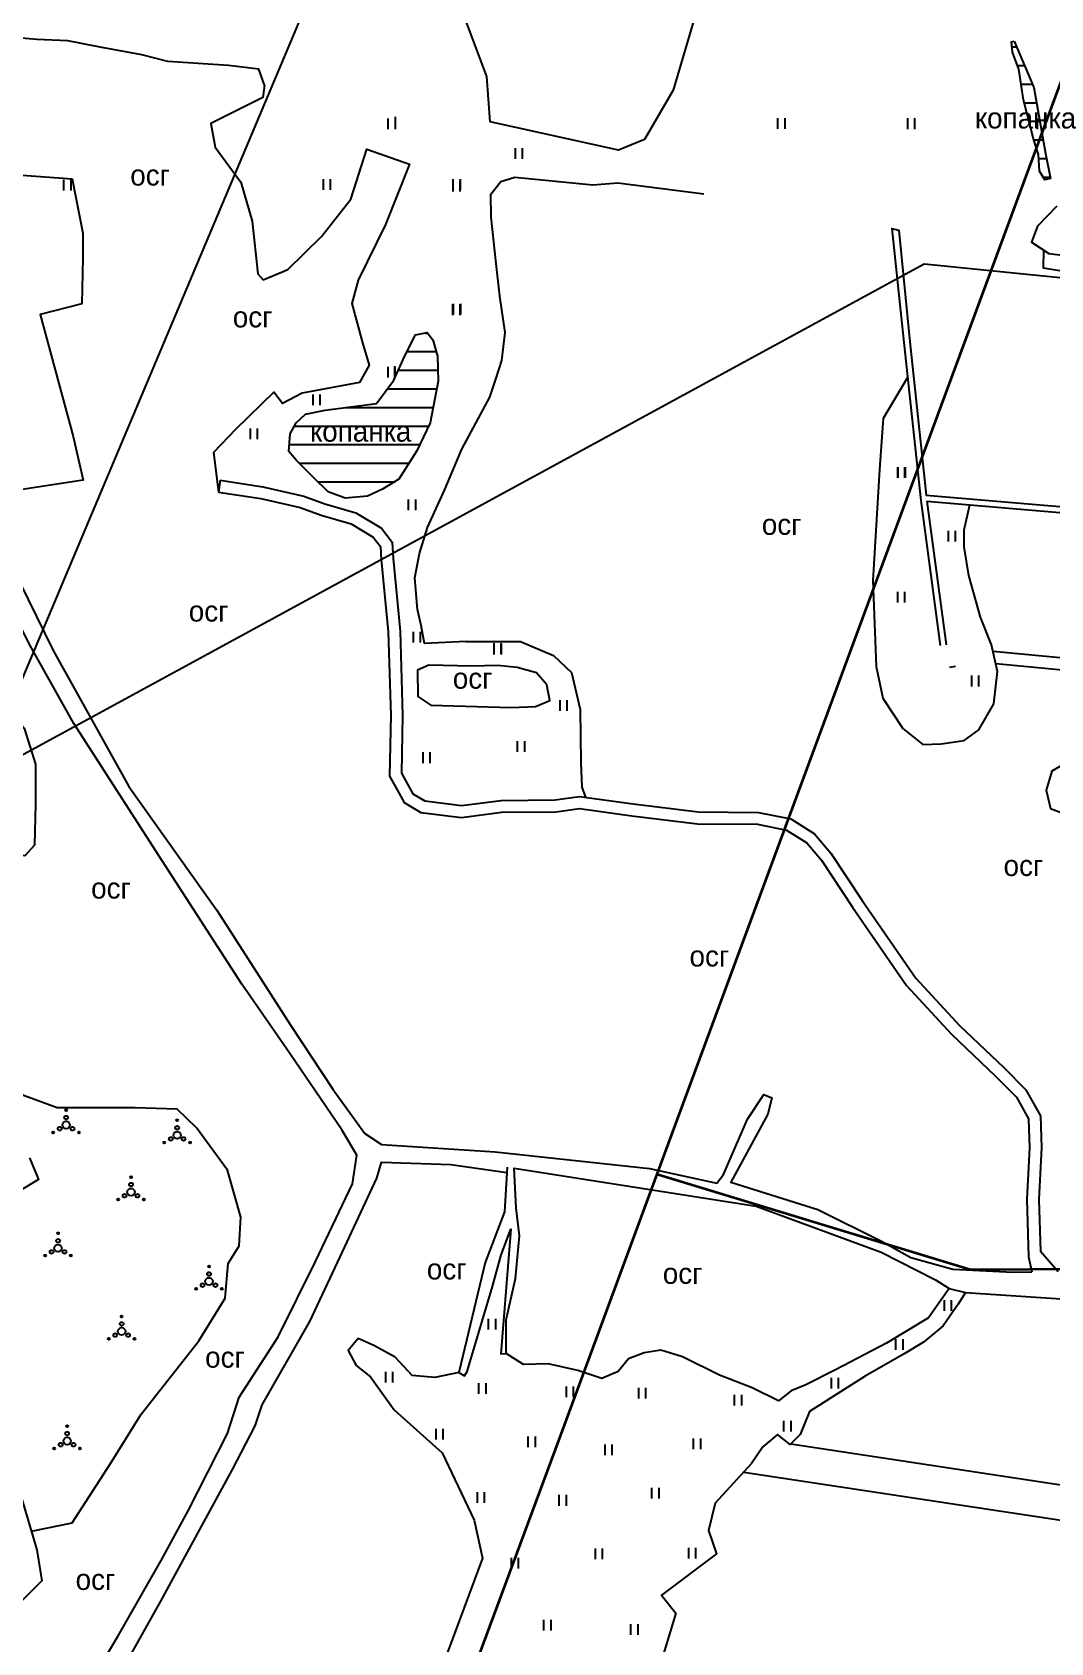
# Model space of a CAD drawing. Header units: millimetres. Extents: x 1378883 to 1389511, y 5662980 to 5673292.
# Drawn here: x 1384761 to 1385104, y 5669166 to 5669707 of the extents above; entities that cross this region are included whole.
import ezdxf

# ---------------------------------------------------------------- set-up
doc = ezdxf.new("R2010")
doc.units = ezdxf.units.MM
doc.layers.add('_5Інше', color=252, linetype='Continuous', lineweight=25)
for name, color, linetype in [('вулиці', 7, 'Continuous'), ('КартаСкан', 252, 'Continuous'), ('район', 6, 'Continuous')]:
    doc.layers.add(name, color=color, linetype=linetype)
picture_1 = doc.add_image_def('image1.tif', size_in_pixel=(29607, 29619))

# ---------------------------------------------------------------- blocks, each defined once
blk = doc.blocks.new('ТуріяПрибер')
at = {"layer": '_5Інше', "color": 160}
blk.add_lwpolyline([(47127, 26627), (47198, 27064), (47524, 27366), (47631, 27206), (47810, 27266), (47842, 27342), (47995, 27705)], dxfattribs=at)
blk = doc.blocks.new('ТуріяВодоох')
at = {"layer": '_5Інше', "color": 140}
blk.add_lwpolyline([(48682, 27510), (48729, 27348), (48132, 27408), (47610, 27124), (47504, 26544), (47282, 26450), (47208, 26336), (47222, 26234), (47363, 26200), (47363, 26078), (47280, 26086), (47240, 25798), (47150, 25804)], dxfattribs=at)

msp = doc.modelspace()

# ---------------------------------------------------------------- hatches: boundary and pattern name
at = {"layer": 'вулиці'}
h = msp.add_hatch(dxfattribs=at)
h.set_pattern_fill('LINE', scale=50, style=0)
h.set_pattern_definition([(0, (1336932.8264, 5642246.194), (0, 6.25), [])])
h.paths.add_polyline_path([(1385101.81, 5669666.67), (1385097.85, 5669688.84), (1385091.19, 5669704.35), (1385090.33, 5669704.2), (1385090.72, 5669700.7), (1385092.77, 5669695.01), (1385094.36, 5669684.72), (1385097.69, 5669671.58), (1385099.43, 5669666.35), (1385099.75, 5669660.65), (1385101.49, 5669657.8), (1385103.39, 5669658.28)])
h = msp.add_hatch(dxfattribs=at)
h.set_pattern_fill('LINE', scale=50, style=0)
h.set_pattern_definition([(0, (1336914.5845, 5642237.546), (0, 6.25), [])])
h.paths.add_polyline_path([(1384890.36, 5669566.67), (1384894.9, 5669576.16), (1384897.59, 5669590.17), (1384897.31, 5669598.52), (1384895.75, 5669604.04), (1384893.91, 5669606.45), (1384889.94, 5669605.74), (1384886.4, 5669598.66), (1384882.71, 5669590.45), (1384876.9, 5669582.67), (1384859.61, 5669580.4), (1384852.95, 5669578.99), (1384849.84, 5669576.16), (1384847.85, 5669572.47), (1384847.43, 5669566.53), (1384849.98, 5669563.42), (1384855.65, 5669557.75), (1384860.61, 5669552.94), (1384866.27, 5669550.82), (1384873.78, 5669551.52), (1384878.89, 5669553.79), (1384884.41, 5669557.19)])

# ---------------------------------------------------------------- linework, layer by layer
at = {"layer": 'вулиці', "color": 7}
for p, q in [((1384880.81, 5669674.84), (1384880.81, 5669678.44)), ((1384883.21, 5669674.84), (1384883.21, 5669678.44)), ((1384883.21, 5669674.84), (1384883.21, 5669678.44)), ((1384883.23, 5669675.34), (1384883.23, 5669678.94)), ((1385011.82, 5669674.89), (1385011.82, 5669678.49)), ((1385014.22, 5669674.89), (1385014.22, 5669678.49)), ((1385055.45, 5669674.78), (1385055.45, 5669678.38)), ((1385055.46, 5669674.89), (1385055.46, 5669678.49)), ((1385057.85, 5669674.78), (1385057.85, 5669678.38)), ((1385057.86, 5669674.89), (1385057.86, 5669678.49)), ((1385099.09, 5669674.78), (1385099.09, 5669678.38)), ((1385101.49, 5669674.78), (1385101.49, 5669678.38)), ((1384923.59, 5669664.8), (1384923.59, 5669668.4)), ((1384923.59, 5669664.8), (1384923.59, 5669668.4)), ((1384925.99, 5669664.8), (1384925.99, 5669668.4)), ((1384925.99, 5669664.8), (1384925.99, 5669668.4)), ((1384771.76, 5669654.18), (1384771.76, 5669657.78)), ((1384774.16, 5669654.18), (1384774.16, 5669657.78)), ((1384859.01, 5669654.38), (1384859.01, 5669657.98)), ((1384861.41, 5669654.38), (1384861.41, 5669657.98)), ((1384902.62, 5669653.88), (1384902.62, 5669657.48)), ((1384902.62, 5669653.88), (1384902.62, 5669657.48)), ((1384902.65, 5669654.38), (1384902.65, 5669657.98)), ((1384905.02, 5669653.88), (1384905.02, 5669657.48)), ((1384905.02, 5669653.88), (1384905.02, 5669657.48)), ((1384905.05, 5669654.38), (1384905.05, 5669657.98)), ((1384902.57, 5669612.36), (1384902.57, 5669615.96)), ((1384902.75, 5669612.49), (1384902.75, 5669616.09)), ((1384902.75, 5669612.49), (1384902.75, 5669616.09)), ((1384904.97, 5669612.36), (1384904.97, 5669615.96)), ((1384905.15, 5669612.49), (1384905.15, 5669616.09)), ((1384905.15, 5669612.49), (1384905.15, 5669616.09)), ((1384880.76, 5669591.4), (1384880.76, 5669595)), ((1384882.99, 5669591.56), (1384882.99, 5669595.16)), ((1384883.16, 5669591.4), (1384883.16, 5669595)), ((1384855.52, 5669582.07), (1384855.52, 5669585.67)), ((1384855.52, 5669582.07), (1384855.52, 5669585.67)), ((1384857.92, 5669582.07), (1384857.92, 5669585.67)), ((1384857.92, 5669582.07), (1384857.92, 5669585.67)), ((1384834.5, 5669570.61), (1384834.5, 5669574.21)), ((1384834.5, 5669570.61), (1384834.5, 5669574.21)), ((1384836.9, 5669570.61), (1384836.9, 5669574.21)), ((1384836.9, 5669570.61), (1384836.9, 5669574.21)), ((1385052.09, 5669557.67), (1385052.09, 5669561.27)), ((1385052.26, 5669557.63), (1385052.26, 5669561.23)), ((1385054.49, 5669557.67), (1385054.49, 5669561.27)), ((1385054.66, 5669557.63), (1385054.66, 5669561.23)), ((1384887.64, 5669546.74), (1384887.64, 5669550.34)), ((1384887.64, 5669546.74), (1384887.64, 5669550.34)), ((1384890.04, 5669546.74), (1384890.04, 5669550.34)), ((1384890.04, 5669546.74), (1384890.04, 5669550.34)), ((1385069.12, 5669536.21), (1385069.12, 5669539.81)), ((1385071.52, 5669536.21), (1385071.52, 5669539.81)), ((1385052.09, 5669515.76), (1385052.09, 5669519.36)), ((1385052.09, 5669515.76), (1385052.09, 5669519.36)), ((1385054.49, 5669515.76), (1385054.49, 5669519.36)), ((1385054.49, 5669515.76), (1385054.49, 5669519.36)), ((1384889.29, 5669502.35), (1384889.29, 5669505.95)), ((1384889.29, 5669502.35), (1384889.29, 5669505.95)), ((1384891.69, 5669502.35), (1384891.69, 5669505.95)), ((1384891.69, 5669502.35), (1384891.69, 5669505.95)), ((1384916.38, 5669498.51), (1384916.38, 5669502.11)), ((1384916.45, 5669498.27), (1384916.45, 5669501.87)), ((1384918.78, 5669498.51), (1384918.78, 5669502.11)), ((1384918.85, 5669498.27), (1384918.85, 5669501.87)), ((1385076.99, 5669487.58), (1385076.99, 5669491.18)), ((1385079.39, 5669487.58), (1385079.39, 5669491.18)), ((1384938.55, 5669479.33), (1384938.55, 5669482.93)), ((1384940.95, 5669479.33), (1384940.95, 5669482.93)), ((1384940.95, 5669479.33), (1384940.95, 5669482.93)), ((1384924.29, 5669465.59), (1384924.29, 5669469.19)), ((1384926.69, 5669465.59), (1384926.69, 5669469.19)), ((1384892.49, 5669461.82), (1384892.49, 5669465.42)), ((1384892.49, 5669461.82), (1384892.49, 5669465.42)), ((1384894.89, 5669461.82), (1384894.89, 5669465.42)), ((1384894.89, 5669461.82), (1384894.89, 5669465.42)), ((1385067.8, 5669277.75), (1385067.8, 5669281.35)), ((1385070.2, 5669277.75), (1385070.2, 5669281.35)), ((1384914.53, 5669271.49), (1384914.53, 5669275.09)), ((1384916.93, 5669271.49), (1384916.93, 5669275.09)), ((1385051.46, 5669264.65), (1385051.46, 5669268.25)), ((1385053.86, 5669264.65), (1385053.86, 5669268.25)), ((1384879.98, 5669253.69), (1384879.98, 5669257.29)), ((1384882.38, 5669253.69), (1384882.38, 5669257.29)), ((1385029.81, 5669251.6), (1385029.81, 5669255.2)), ((1385032.21, 5669251.6), (1385032.21, 5669255.2)), ((1384911.28, 5669249.83), (1384911.28, 5669253.43)), ((1384913.68, 5669249.83), (1384913.68, 5669253.43)), ((1384940.71, 5669248.74), (1384940.71, 5669252.34)), ((1384943.11, 5669248.74), (1384943.11, 5669252.34)), ((1384965.04, 5669248.28), (1384965.04, 5669251.88)), ((1384967.44, 5669248.28), (1384967.44, 5669251.88)), ((1384997.26, 5669245.96), (1384997.26, 5669249.56)), ((1384999.66, 5669245.96), (1384999.66, 5669249.56)), ((1385013.84, 5669237.14), (1385013.84, 5669240.74)), ((1385016.24, 5669237.14), (1385016.24, 5669240.74)), ((1384896.87, 5669234.5), (1384896.87, 5669238.1)), ((1384899.27, 5669234.5), (1384899.27, 5669238.1)), ((1384927.86, 5669231.87), (1384927.86, 5669235.47)), ((1384930.26, 5669231.87), (1384930.26, 5669235.47)), ((1384983.47, 5669231.25), (1384983.47, 5669234.85)), ((1384985.87, 5669231.25), (1384985.87, 5669234.85)), ((1384953.73, 5669229.24), (1384953.73, 5669232.84)), ((1384956.13, 5669229.24), (1384956.13, 5669232.84)), ((1384910.76, 5669213.23), (1384910.76, 5669216.83)), ((1384913.16, 5669213.23), (1384913.16, 5669216.83)), ((1384969.45, 5669214.69), (1384969.45, 5669218.29)), ((1384971.85, 5669214.69), (1384971.85, 5669218.29)), ((1384938.28, 5669212.26), (1384938.28, 5669215.86)), ((1384940.68, 5669212.26), (1384940.68, 5669215.86)), ((1384950.45, 5669194.26), (1384950.45, 5669197.86)), ((1384952.85, 5669194.26), (1384952.85, 5669197.86)), ((1384981.86, 5669194.5), (1384981.86, 5669198.1)), ((1384984.26, 5669194.5), (1384984.26, 5669198.1)), ((1384922.21, 5669191.1), (1384922.21, 5669194.7)), ((1384924.61, 5669191.1), (1384924.61, 5669194.7)), ((1384933.15, 5669170.3), (1384933.15, 5669173.9)), ((1384935.55, 5669170.3), (1384935.55, 5669173.9)), ((1384962.37, 5669168.84), (1384962.37, 5669172.44)), ((1384964.77, 5669168.84), (1384964.77, 5669172.44))]:
    msp.add_line(p, q, dxfattribs=at)
for points in [[(1384910.44, 5669763.44), (1384994.92, 5669748.26), (1384995.62, 5669734.49), (1384989.61, 5669732.02), (1384976.54, 5669687.88), (1384966.99, 5669671.29), (1384958.16, 5669667.76), (1384915.04, 5669677.29), (1384913.98, 5669692.47), (1384907.26, 5669710.48), (1384903.02, 5669723.9), (1384901.96, 5669735.19), (1384910.44, 5669763.44)], [(1384839.15, 5669689.55), (1384837.33, 5669695), (1384827.11, 5669696.26), (1384806.67, 5669697.52), (1384797.99, 5669699.76), (1384783.99, 5669702.41), (1384773.07, 5669704.51), (1384762.64, 5669704.93), (1384753.82, 5669705.77), (1384733.66, 5669689.4), (1384728.62, 5669661.43), (1384774.58, 5669658.15), (1384778.08, 5669639.83), (1384778.08, 5669631.58), (1384777.76, 5669616.07), (1384763.81, 5669612.59), (1384774.9, 5669571.58), (1384778.2, 5669556.85), (1384754.87, 5669553.33), (1384743.49, 5669549.87)], [(1385091.19, 5669704.35), (1385097.85, 5669688.84), (1385101.81, 5669666.67), (1385103.39, 5669658.28), (1385101.49, 5669657.8), (1385099.75, 5669660.65), (1385099.43, 5669666.35), (1385097.69, 5669671.58), (1385094.36, 5669684.72), (1385092.77, 5669695.01), (1385090.72, 5669700.7), (1385090.33, 5669704.2), (1385091.19, 5669704.35)], [(1384839.15, 5669689.55), (1384838.6, 5669685.47), (1384821.2, 5669676.69), (1384822.64, 5669668.81), (1384831.24, 5669656.99), (1384835.01, 5669643.91), (1384836.98, 5669626.17), (1384838.78, 5669624.2), (1384847.03, 5669627.61), (1384858.32, 5669638.71), (1384868.19, 5669651.25), (1384873.57, 5669668.09), (1384887.92, 5669663.08), (1384879.85, 5669642.83), (1384870.7, 5669624.12), (1384868.55, 5669616.24), (1384872.14, 5669602.98), (1384874.34, 5669595.56), (1384871.11, 5669589.64), (1384851.87, 5669586.14), (1384845.21, 5669582.63), (1384842.34, 5669586.39), (1384829.43, 5669573.85), (1384822.07, 5669566.15), (1384823.72, 5669552.88)], [(1384907.02, 5669502.63), (1384892.94, 5669502.01), (1384891.86, 5669508.03), (1384890.69, 5669513.43), (1384889.7, 5669524.01), (1384891.32, 5669532.19), (1384894.02, 5669541), (1384899.78, 5669553.72), (1384905.54, 5669567.3), (1384914.9, 5669584.8), (1384916.97, 5669590.82), (1384919.04, 5669597.12), (1384920.12, 5669606.46), (1384918.32, 5669618.66), (1384917.06, 5669629.63), (1384915.35, 5669645.23), (1384915.26, 5669652.96), (1384918.68, 5669657.28), (1384923.36, 5669658.63), (1384949.55, 5669656.11), (1384958.02, 5669656.79), (1384986.95, 5669653.06)], [(1385105.53, 5669648.93), (1385099.03, 5669642.21), (1385097.01, 5669636.84), (1385102.93, 5669633.03), (1385160.49, 5669625.93)], [(1384777.64, 5669147.79), (1384790.04, 5669168.49), (1384804.5, 5669193.87), (1384813.51, 5669210.5), (1384826.76, 5669236.47), (1384830.69, 5669248.77), (1384843.77, 5669268.96), (1384856.34, 5669294.32), (1384868.77, 5669320.36), (1384870.29, 5669330.04), (1384865.2, 5669338.52), (1384847.68, 5669364.24), (1384831.54, 5669387.49), (1384804.84, 5669429), (1384775.08, 5669475.1), (1384759.96, 5669502.09), (1384741.08, 5669540.38), (1384721.53, 5669575.41), (1384715.89, 5669584.3), (1384700.79, 5669624.37), (1384691.95, 5669640.16), (1384687.37, 5669642.87)], [(1385050.15, 5669641.48), (1385050.15, 5669641.48), (1385054.12, 5669603.13), (1385059.8, 5669549.98)], [(1385050.15, 5669641.48), (1385052.45, 5669640.92), (1385056.11, 5669603.33), (1385061.61, 5669551.83), (1385179.04, 5669541.85), (1385240.22, 5669537.3)], [(1385230.96, 5669606.66), (1385101.05, 5669628.12), (1385101.2, 5669634.14)], [(1384849.84, 5669576.16), (1384852.95, 5669578.99), (1384859.61, 5669580.4), (1384876.9, 5669582.67), (1384882.71, 5669590.45), (1384886.4, 5669598.66), (1384889.94, 5669605.74), (1384893.91, 5669606.45), (1384895.75, 5669604.04), (1384897.31, 5669598.52), (1384897.59, 5669590.17), (1384894.9, 5669576.16), (1384890.36, 5669566.67), (1384884.41, 5669557.19), (1384878.89, 5669553.79), (1384873.78, 5669551.52), (1384866.27, 5669550.82), (1384860.61, 5669552.94), (1384855.65, 5669557.75), (1384849.98, 5669563.42), (1384847.43, 5669566.53), (1384847.85, 5669572.47), (1384849.84, 5669576.16)], [(1385055.38, 5669591.36), (1385047.15, 5669577.58), (1385045.99, 5669560.42), (1385043.68, 5669523.14), (1385044.78, 5669494.24), (1385047.1, 5669483.58), (1385053.83, 5669473.38), (1385060.55, 5669468.06), (1385066.7, 5669468.29), (1385074.47, 5669469.33), (1385079.34, 5669472.92), (1385084.44, 5669481.73), (1385085.6, 5669492.62), (1385083.63, 5669501.54), (1385079.92, 5669510.8), (1385075.97, 5669524.88), (1385074.46, 5669534.5), (1385074.46, 5669540.17), (1385076.31, 5669548.58)], [(1384823.72, 5669552.88), (1384837.92, 5669550.75), (1384851.23, 5669547.69), (1384858.28, 5669545.09), (1384868.34, 5669542.2), (1384875.79, 5669537.75), (1384878.18, 5669534.58), (1384878.46, 5669530.23), (1384880.79, 5669505.92), (1384881.62, 5669477.85), (1384881.27, 5669457.41), (1384883.78, 5669452.82), (1384886.15, 5669448.51), (1384891.81, 5669445.21), (1384905.45, 5669443.55), (1384919.04, 5669445.25), (1384937.24, 5669445.42), (1384945.1, 5669446.54), (1384962.64, 5669444.08), (1384984.73, 5669441.39), (1385004.9, 5669441.22), (1385014.64, 5669439.28), (1385021.49, 5669435), (1385026.43, 5669429.17), (1385036.85, 5669413.42), (1385055.03, 5669387.02), (1385070.14, 5669370.74), (1385084.9, 5669356.6), (1385091.98, 5669349.53), (1385096.06, 5669342.22), (1385096.36, 5669332.53), (1385095.53, 5669315.22), (1385096.09, 5669295.91), (1385097.16, 5669290.83)], [(1384824.31, 5669556.83), (1384838.66, 5669554.68), (1384852.37, 5669551.54), (1384859.53, 5669548.9), (1384869.94, 5669545.9), (1384878.52, 5669540.79), (1384882.09, 5669536.03), (1384882.45, 5669530.55), (1384884.78, 5669506.17), (1384885.62, 5669477.88), (1384885.28, 5669458.4), (1384887.28, 5669454.74), (1384889.12, 5669451.41), (1384893.11, 5669449.08), (1384905.44, 5669447.58), (1384918.77, 5669449.25), (1384936.93, 5669449.42), (1384945.1, 5669450.58), (1384963.16, 5669448.05), (1384984.99, 5669445.39), (1385005.31, 5669445.22), (1385016.14, 5669443.06), (1385024.14, 5669438.06), (1385029.64, 5669431.57), (1385040.17, 5669415.66), (1385058.16, 5669389.52), (1385072.99, 5669373.55), (1385087.7, 5669359.46), (1385095.2, 5669351.97), (1385100.03, 5669343.31), (1385100.36, 5669332.5), (1385099.53, 5669315.19), (1385100.04, 5669297.75), (1385105.97, 5669290.99)], [(1384742.99, 5669550.87), (1384768.19, 5669499.63), (1384793.62, 5669453.9), (1384823.14, 5669412.39), (1384847.88, 5669373.96), (1384862.23, 5669352.23), (1384872.97, 5669337.33), (1384878.55, 5669333.59), (1384916.8, 5669331.21), (1384968.65, 5669325.55), (1384991.22, 5669320.67), (1384993.56, 5669323.52), (1385001.63, 5669342.19), (1385007.11, 5669350.38), (1385009.76, 5669349.26), (1385008.43, 5669343.87), (1384995.92, 5669320.97), (1385025.23, 5669311.8), (1385046.66, 5669301.19), (1385056.45, 5669295.61), (1385070.56, 5669291.74), (1385090.78, 5669290.72), (1385097.16, 5669290.83)], [(1385059.8, 5669549.98), (1385066.38, 5669501.29)], [(1385061.84, 5669549.81), (1385178.88, 5669539.86), (1385240.08, 5669535.3)], [(1385061.84, 5669549.81), (1385068.36, 5669501.56)], [(1384907.02, 5669502.63), (1384925.27, 5669502.63), (1384936.39, 5669497.99), (1384942.36, 5669492.19), (1384945.35, 5669479.76), (1384945.52, 5669461.86), (1384945.85, 5669453.74), (1384947.17, 5669450.29)], [(1385084.11, 5669499.35), (1385109.01, 5669497.02), (1385128.67, 5669495.23), (1385157, 5669488.91), (1385197.77, 5669478.71), (1385240.53, 5669471.16), (1385250.84, 5669468.27), (1385259.23, 5669464.98), (1385268.62, 5669462.07), (1385279.07, 5669461.66), (1385289.66, 5669460.15), (1385298.46, 5669457.26), (1385316.39, 5669445.25), (1385333.03, 5669435.77), (1385345.13, 5669431.93), (1385357.64, 5669425.47), (1385368.64, 5669423), (1385396.28, 5669415.68), (1385431.2, 5669411.87)], [(1384917.48, 5669494.6), (1384908.93, 5669494.39), (1384894.44, 5669494.7), (1384890.68, 5669493.03), (1384890.77, 5669484.15), (1384895.17, 5669481.27), (1384906.75, 5669480.96), (1384922.18, 5669480.43), (1384930.31, 5669480.85), (1384935.1, 5669482.83), (1384934.17, 5669488.14), (1384930.62, 5669492.1), (1384924.16, 5669493.97), (1384917.48, 5669494.6)], [(1385069.46, 5669494.07), (1385071.45, 5669494.34)], [(1385085.02, 5669495.25), (1385108.64, 5669493.03), (1385128.05, 5669491.27), (1385156.07, 5669485.02), (1385196.93, 5669474.8), (1385239.64, 5669467.25), (1385249.57, 5669464.48), (1385257.9, 5669461.2), (1385267.94, 5669458.1), (1385278.71, 5669457.67), (1385288.75, 5669456.24), (1385296.69, 5669453.64), (1385314.28, 5669441.85), (1385331.41, 5669432.09), (1385343.59, 5669428.22), (1385356.26, 5669421.68), (1385367.59, 5669419.13), (1385396.8, 5669410.69), (1385419.03, 5669406.69)], [(1384749.01, 5669479.95), (1384752.45, 5669480.64), (1384758.36, 5669473.5), (1384762.21, 5669461.42), (1384762.21, 5669447.96), (1384761.93, 5669434.23), (1384758.63, 5669430.66), (1384752.72, 5669431.07), (1384745.85, 5669438.21), (1384742.27, 5669444.53), (1384740.76, 5669450.29), (1384740.9, 5669453.45), (1384744.2, 5669458.12), (1384746.4, 5669462.1), (1384746.26, 5669467.46), (1384746.12, 5669475.42), (1384749.01, 5669479.95)], [(1385108.75, 5669461.83), (1385103.88, 5669459.03), (1385101.96, 5669452.68), (1385103.43, 5669446.49), (1385109.93, 5669444.12), (1385144.35, 5669438.96), (1385170.94, 5669435.71), (1385195.66, 5669431.57), (1385211.17, 5669428.91), (1385223.14, 5669428.03), (1385229.49, 5669429.06), (1385232.15, 5669435.55), (1385232.15, 5669441.6), (1385230.82, 5669443.96), (1385222.99, 5669445.88), (1385188.87, 5669450.9), (1385162.97, 5669454.76), (1385146.72, 5669456.97), (1385129.58, 5669459.92), (1385114.36, 5669461.84), (1385108.75, 5669461.83)], [(1384760.88, 5669203.69), (1384774.6, 5669206.53), (1384787.44, 5669226.39), (1384797.76, 5669242.99), (1384817.14, 5669267.63), (1384825.95, 5669282.03), (1384826.96, 5669293.59), (1384830.73, 5669299.63), (1384831.24, 5669309.18), (1384826.71, 5669325.02), (1384816.37, 5669339.19), (1384809.82, 5669345.48), (1384795.73, 5669345.98), (1384778.87, 5669345.98), (1384769.55, 5669345.98), (1384755.21, 5669351.26)], [(1384760.22, 5668931.43), (1384757.74, 5668949.15), (1384752.14, 5668984.56), (1384743.04, 5669033.44), (1384739.12, 5669055.65), (1384737.73, 5669070.46), (1384739.69, 5669095.45), (1384741.23, 5669102.85), (1384749.76, 5669112.91), (1384758.29, 5669121.99), (1384763.88, 5669125.35), (1384769.76, 5669128.56), (1384778.91, 5669138.15), (1384786.53, 5669148.32), (1384804.34, 5669180.17), (1384828.44, 5669224.47), (1384836.07, 5669239.12), (1384838.41, 5669246.16), (1384854.47, 5669274.2), (1384864.65, 5669295.89), (1384876.99, 5669322.37), (1384878.55, 5669327.64), (1384901.83, 5669326.86), (1384920.72, 5669324.17)], [(1384760.24, 5669329.14), (1384763.26, 5669321.84), (1384756.21, 5669317.57)], [(1384920.83, 5669326), (1384919.88, 5669310.97), (1384913.43, 5669293.96), (1384904.53, 5669257.07), (1384906.39, 5669255.94), (1384907.36, 5669257.4), (1384915.83, 5669285.93), (1384918.79, 5669296.52), (1384921.99, 5669305.17), (1384918.68, 5669263.27), (1384920.47, 5669263.39)], [(1385069.33, 5669285.26), (1385062.4, 5669275.42), (1385048.35, 5669266.85), (1385031.21, 5669257.92), (1385021.17, 5669252.82), (1385016.25, 5669250.81), (1385012.05, 5669247.53), (1385003.11, 5669251.91), (1384992.17, 5669256.1), (1384979.76, 5669262.29), (1384972.46, 5669264.48), (1384966.81, 5669263.57), (1384961.52, 5669261.57), (1384958.05, 5669257.37), (1384952.58, 5669255.01), (1384944.55, 5669257.74), (1384934.52, 5669259.93), (1384926.31, 5669259.74), (1384920.47, 5669263.39), (1384920.45, 5669274.69), (1384923.6, 5669288.56), (1384924.9, 5669302.98), (1384923.78, 5669312.4), (1384923.12, 5669325.67), (1385004.47, 5669312.96), (1385046.49, 5669297.43), (1385064.81, 5669288.19), (1385069.33, 5669285.26)], [(1385074.88, 5669283.87), (1385072.35, 5669279.99), (1385067.38, 5669272.67), (1385060.77, 5669267.25), (1385054.26, 5669263.27), (1385041.18, 5669255.77), (1385022.43, 5669243.93), (1385019.24, 5669236.15), (1385015.88, 5669232.79), (1385011.63, 5669236.15), (1385006.68, 5669232.09), (1385002.96, 5669226.43), (1384990.69, 5669213.12), (1384988.46, 5669203.97), (1384991.18, 5669196.06), (1384972.62, 5669182.22), (1384977.53, 5669176.19), (1384966.05, 5669138.47)], [(1385074.88, 5669283.87), (1385145.91, 5669279.17)], [(1384904.53, 5669257.07), (1384896.41, 5669255.39), (1384888.82, 5669256.02), (1384883.12, 5669262.13), (1384876.16, 5669265.93), (1384870.67, 5669268.46), (1384867.3, 5669264.45), (1384870.04, 5669259.4), (1384874.89, 5669255.6), (1384882.82, 5669244.46), (1384898.91, 5669230.03), (1384909.64, 5669207.36), (1384912.53, 5669194.58), (1384897.24, 5669153.61)], [(1385016.11, 5669233.02), (1385126.81, 5669216.25), (1385134.79, 5669215.17)], [(1385000.34, 5669223.58), (1385111.45, 5669206.75)], [(1384756.54, 5669218.31), (1384762.62, 5669197.38), (1384764.3, 5669187.04), (1384750.47, 5669173.23)]]:
    msp.add_lwpolyline(points, dxfattribs=at)
at = {"layer": 'вулиці', "color": 7, "lineweight": -2}
for points in [[(1384824.31, 5669556.83), (1384823.72, 5669552.88)], [(1385069.33, 5669285.26), (1385074.88, 5669283.87)]]:
    msp.add_lwpolyline(points, dxfattribs=at)
at = {"layer": 'вулиці', "color": 7}
for centre, radius in [((1384772.51, 5669340.19), 1.25), ((1384772.51, 5669342.69), 0.625), ((1384772.51, 5669345.19), 0.312), ((1384809.85, 5669341.77), 0.312), ((1384768.18, 5669337.69), 0.312), ((1384770.34, 5669338.94), 0.625), ((1384774.67, 5669338.94), 0.625), ((1384776.84, 5669337.69), 0.312), ((1384807.68, 5669335.52), 0.625), ((1384809.85, 5669336.77), 1.25), ((1384809.85, 5669339.27), 0.625), ((1384812.01, 5669335.52), 0.625), ((1384805.52, 5669334.27), 0.312), ((1384814.18, 5669334.27), 0.312), ((1384794.33, 5669320.15), 0.625), ((1384794.33, 5669322.65), 0.312), ((1384790, 5669315.15), 0.312), ((1384792.16, 5669316.4), 0.625), ((1384794.33, 5669317.65), 1.25), ((1384796.49, 5669316.4), 0.625), ((1384798.66, 5669315.15), 0.312), ((1384769.79, 5669303.79), 0.312), ((1384767.63, 5669297.54), 0.625), ((1384769.79, 5669298.79), 1.25), ((1384769.79, 5669301.29), 0.625), ((1384771.96, 5669297.54), 0.625), ((1384765.46, 5669296.29), 0.312), ((1384774.12, 5669296.29), 0.312), ((1384820.55, 5669292.62), 0.312), ((1384820.55, 5669287.62), 1.25), ((1384820.55, 5669290.12), 0.625), ((1384816.22, 5669285.12), 0.312), ((1384818.38, 5669286.37), 0.625), ((1384822.71, 5669286.37), 0.625), ((1384824.88, 5669285.12), 0.312), ((1384791.18, 5669270.85), 1.25), ((1384791.18, 5669273.35), 0.625), ((1384791.18, 5669275.85), 0.312), ((1384786.85, 5669268.35), 0.312), ((1384789.02, 5669269.6), 0.625), ((1384793.35, 5669269.6), 0.625), ((1384795.51, 5669268.35), 0.312), ((1384772.84, 5669239), 0.312), ((1384770.68, 5669232.75), 0.625), ((1384772.84, 5669234), 1.25), ((1384772.84, 5669236.5), 0.625), ((1384775.01, 5669232.75), 0.625), ((1384768.51, 5669231.5), 0.312), ((1384777.17, 5669231.5), 0.312)]:
    msp.add_circle(centre, radius, dxfattribs=at)
at = {"layer": 'район', "color": 6, "lineweight": 35}
for points in [[(1384971.18, 5669323.65), (1385226.47, 5670013.81)], [(1384812.18, 5668791.74), (1384834.33, 5668974.5), (1384872.48, 5669061.02), (1384906.13, 5669147.81), (1384938.1, 5669234.22), (1384971.18, 5669323.65), (1385076.58, 5669291.58), (1385175.66, 5669292.21), (1385374.04, 5669258.63)]]:
    msp.add_lwpolyline(points, dxfattribs=at)

# ---------------------------------------------------------------- block references
at = {"layer": 'вулиці', "color": 7}
for name, p in [('ТуріяВодоох', (1336928.92, 5642221.42)), ('ТуріяПрибер', (1336947.41, 5642223.12))]:
    msp.add_blockref(name, p, dxfattribs=at)

# ---------------------------------------------------------------- texts
for s, p in [('копанка', (1385078.02, 5669675.04)), ('осг', (1384794.07, 5669655.86)), ('осг', (1384828.54, 5669608.2)), ('копанка', (1384854.51, 5669569.8)), ('осг', (1385006.39, 5669538.49)), ('осг', (1384813.74, 5669509.35)), ('осг', (1384902.51, 5669486.79)), ('осг', (1385087.66, 5669423.86)), ('осг', (1384780.92, 5669416.27)), ('осг', (1384982.08, 5669393.44)), ('осг', (1384893.78, 5669288.27)), ('осг', (1384973.1, 5669286.81)), ('осг', (1384819.24, 5669258.64)), ('осг', (1384775.7, 5669183.96))]:
    msp.add_text(s, height=7, dxfattribs=at).set_placement(p)

# ---------------------------------------------------------------- pictures from other files: only their frames are drawn
at = {"layer": 'КартаСкан'}
image = msp.add_image(picture_1, insert=(1378952.03, 5663192.31), size_in_units=(10026.9, 10030.97), rotation=0.395435, dxfattribs=at)
image.dxf.flags = 15

doc.saveas('drawing.dxf')
